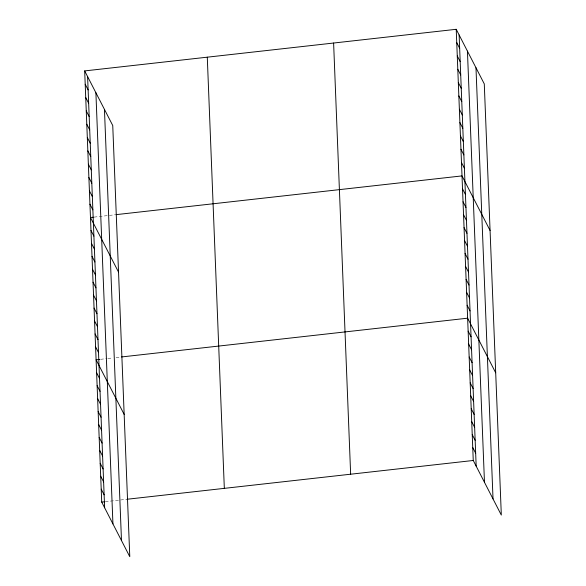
<?xml version="1.0" encoding="UTF-8"?>
<svg xmlns="http://www.w3.org/2000/svg" width="586" height="586" viewBox="0 0 586 586"><rect width="100%" height="100%" fill="white"/><g stroke="black" fill="none" stroke-linecap="round" stroke-linejoin="round"><path stroke-width="0.44" stroke-dasharray="2.93 2.2" d="M94.104 217.113L114.995 214.769M100.638 359.299L106.996 358.588M107.905 358.486L112.446 357.973M116.079 357.57L120.621 357.057M105.355 501.689L127.155 499.243"/><path stroke-width="0.88" d="M84.677 70.913L112.746 125.521L129.784 556.7L101.722 502.092L84.677 70.913L456.216 29.3L484.278 83.908L501.323 515.087L473.254 460.479L456.216 29.3M93.196 217.208L90.471 217.516L118.54 272.124M115.903 214.666L462.01 175.903L490.072 230.503M99.73 359.401L96.097 359.804L124.159 414.412M121.529 356.955L467.635 318.191L495.697 372.799M101.722 502.092L104.447 501.792M127.155 499.243L473.254 460.479M456.743 42.624L459.658 48.301M457.27 55.956L460.186 61.633M457.798 69.28L460.713 74.957M458.318 82.611L461.241 88.288M458.845 95.936L461.768 101.612M459.373 109.267L462.295 114.944M459.9 122.591L462.823 128.268M460.428 135.915L463.343 141.592M460.955 149.247L463.87 154.924M461.482 162.571L464.398 168.248M462.522 188.839L465.438 194.515M463.028 201.774L465.951 207.451M463.541 214.703L466.463 220.38M464.053 227.639L466.969 233.316M464.566 240.575L467.482 246.252M465.079 253.511L467.994 259.188M465.584 266.447L468.507 272.124M466.097 279.383L469.02 285.06M466.61 292.319L469.525 297.996M467.123 305.255L470.038 310.932M468.141 331.127L471.063 336.804M468.654 344.063L471.576 349.739M469.166 356.999L472.082 362.675M469.679 369.934L472.594 375.611M470.192 382.863L473.107 388.54M470.697 395.799L473.62 401.476M471.21 408.735L474.133 414.412M471.723 421.671L474.638 427.348M472.235 434.607L475.151 440.284M472.748 447.543L475.664 453.22M85.204 84.245L88.127 89.922M85.732 97.569L88.647 103.246M86.259 110.901L89.175 116.577M86.787 124.225L89.702 129.902M87.314 137.556L90.229 143.233M87.841 150.88L90.757 156.557M88.369 164.205L91.284 169.881M88.896 177.536L91.812 183.213M89.424 190.86L92.339 196.537M89.944 204.192L92.866 209.869M90.984 230.452L93.899 236.129M91.497 243.388L94.412 249.065M92.009 256.324L94.925 262.001M92.522 269.26L95.437 274.937M93.028 282.196L95.95 287.873M93.54 295.132L96.456 300.808M94.053 308.068L96.968 313.744M94.566 320.996L97.481 326.673M95.079 333.932L97.994 339.609M95.584 346.868L98.507 352.545M96.609 372.74L99.525 378.417M97.122 385.676L100.038 391.353M97.635 398.612L100.55 404.289M98.14 411.548L101.063 417.225M98.653 424.484L101.568 430.161M99.166 437.42L102.081 443.097M99.679 450.356L102.594 456.033M100.191 463.292L103.107 468.968M100.697 476.22L103.619 481.897M101.21 489.156L104.125 494.833M475.978 67.756L493.024 498.935M467.43 51.121L484.476 482.3M459.131 34.977L476.176 466.156M333.61 43.034L350.648 474.213M207.283 57.186L224.328 488.358M104.447 109.377L121.485 540.556M95.892 92.742L112.937 523.921M87.6 76.59L104.638 507.769"/></g></svg>
